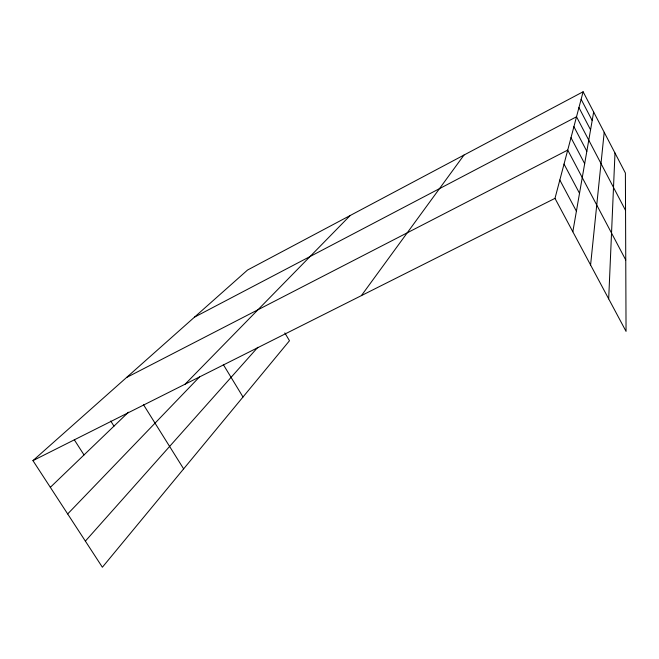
<?xml version="1.0" encoding="UTF-8"?>
<svg xmlns="http://www.w3.org/2000/svg" width="659" height="659" viewBox="0 0 659 659"><rect width="100%" height="100%" fill="white"/><g stroke="black" fill="none" stroke-linecap="round" stroke-linejoin="round"><path stroke-width="0.99" d="M608.685 298.873L614.995 153.036M590.588 265.009L604.204 132.294M572.828 231.762L593.66 112.03M583.116 91.766L625.391 173.029L626.05 331.37L554.985 198.367L583.116 91.766L247.529 270.042L32.95 460.625L102.376 567.234L289.482 340.744L284.836 332.91M361.387 295.627L464.01 155.038M85.365 541.113L257.834 347.293M67.671 513.946L199.488 376.948M185.154 384.156L350.217 215.485M50.339 487.322L128.464 412.196M194.496 317.144L576.518 116.767L625.548 210.427M126.503 377.533L567.729 150.079L625.753 260M32.95 460.625L554.985 198.367M74.294 439.767L84.022 454.932M110.72 420.994L113.974 426.134M143.415 404.577L183.639 468.87M223.335 364.625L243.006 397.006M559.821 180.022L576.403 211.201M564.03 164.075L579.516 193.309M570.991 137.69L584.673 163.679M573.907 126.66L586.831 151.282M581.131 99.295L592.186 120.506M578.94 107.59L590.563 129.839"/></g></svg>
